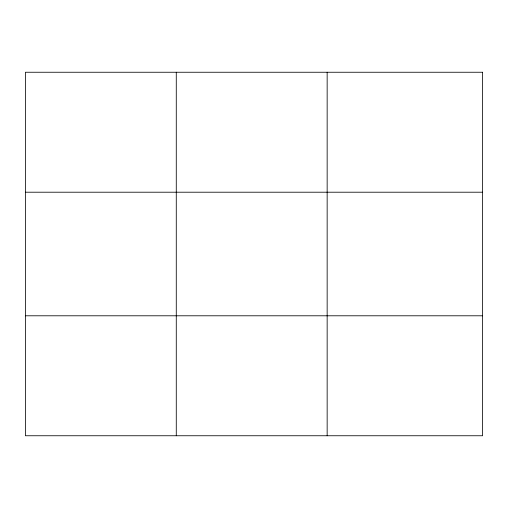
<?xml version="1.0" encoding="UTF-8"?>
<svg xmlns="http://www.w3.org/2000/svg" width="508" height="508" viewBox="0 0 508 508"><rect width="100%" height="100%" fill="white"/><g stroke="black" fill="none" stroke-linecap="round" stroke-linejoin="round"><path stroke-width="0.76" d="M176.276 72.25L176.276 435.75M327.152 72.25L327.152 435.75M25.4 192.208L482.6 192.208M25.4 315.792L482.6 315.792M482.6 72.25L482.6 435.75L25.4 435.75L25.4 72.25L482.6 72.25"/></g></svg>
